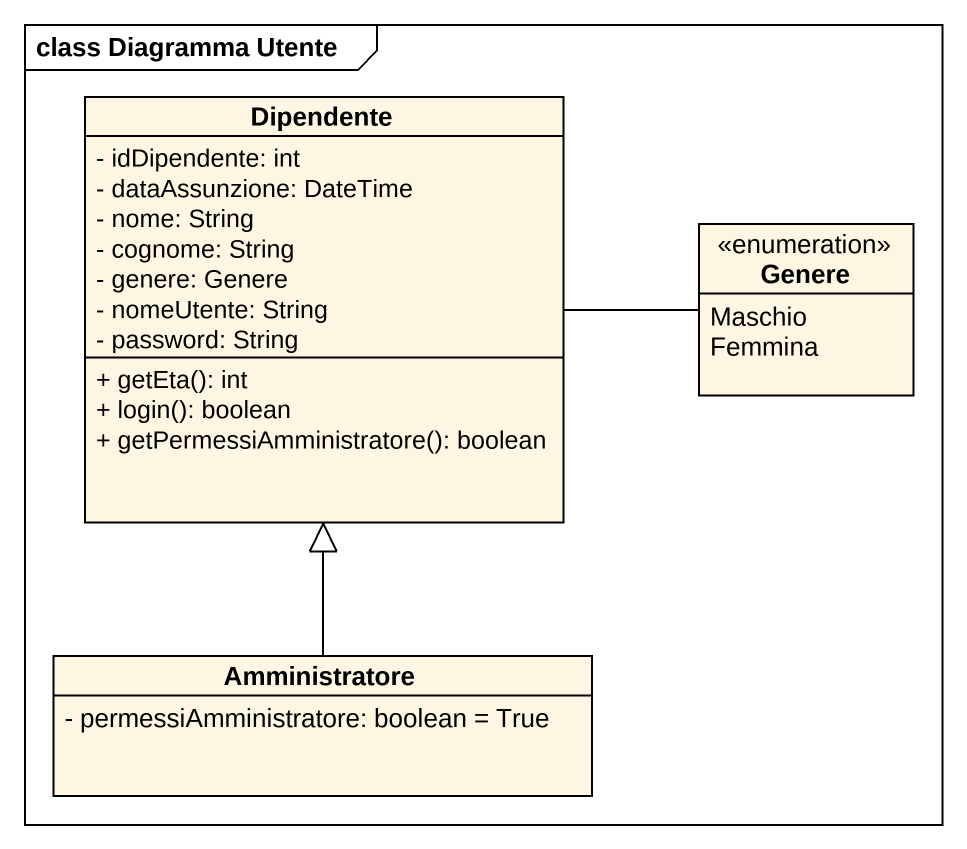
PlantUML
@startuml
mainframe class Diagramma Utente
hide circle
hide empty members
skinparam classAttributeIconSize 0
class Dipendente {
  - idDipendente: int
  - dataAssunzione: DateTime
  - nome: String
  - cognome: String
  - genere: Genere
  - nomeUtente: String
  - password: String
  + getEta(): int
  + login(): boolean
  + getPermessiAmministratore(): boolean
}
enum Genere {
  Maschio
  Femmina
}
class Amministratore {
  - permessiAmministratore: boolean = True
}
Dipendente -right- Genere
Amministratore -up-|> Dipendente
@enduml
